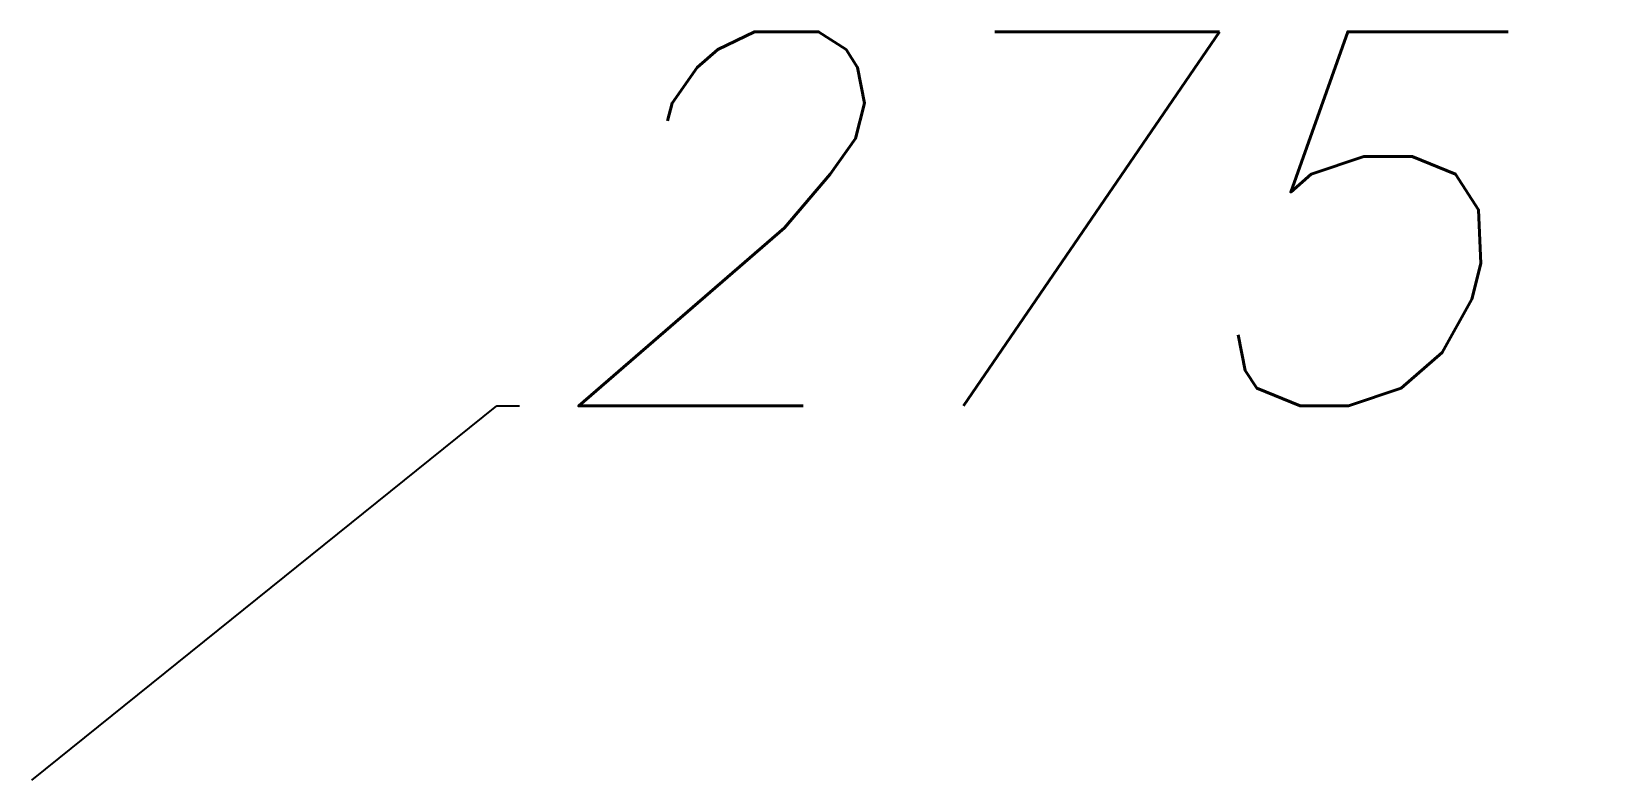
# Model space of a CAD drawing. Header units: millimetres. Extents: x 1592 to 1604.7, y 1839.9 to 1845.9.
import ezdxf

# ---------------------------------------------------------------- set-up
doc = ezdxf.new("R2010")
doc.units = ezdxf.units.MM
doc.layers.add('makro-numeracja-punktow', color=7, linetype='Continuous')
doc.styles.add('GeodText', font='romans.shx', dxfattribs={"oblique": 14.323945})
doc.styles.get("Standard").update_dxf_attribs({"font": 'ARIAL.TTF'})
doc.dimstyles.get("Standard").update_dxf_attribs({"dimtxt": 0.18, "dimasz": 0.18, "dimexe": 0.18, "dimexo": 0.0625, "dimgap": 0.09, "dimtad": 0, "dimtih": 1, "dimtoh": 1, "dimdec": 4, "dimzin": 0, "dimdsep": 46, "dimtxsty": 'Standard', "dimcen": 0.09, "dimadec": 0, "dimazin": 0, "dimtfac": 1, "dimtdec": 4, "dimtofl": 0, "dimtmove": 0, "dimatfit": 3, "dimfxl": 1, "dimtolj": 1, "dimtzin": 0, "dimarcsym": 0})

msp = doc.modelspace()

# ---------------------------------------------------------------- texts
at = {"layer": 'makro-numeracja-punktow', "lineweight": 30, "insert": (1595.98, 1842.934), "char_height": 3, "attachment_point": 7, "line_spacing_factor": 0.8, "style": 'GeodText'}
msp.add_mtext('275', dxfattribs=at)

# ---------------------------------------------------------------- leaders
at = {"layer": 'makro-numeracja-punktow', "lineweight": 30, "has_arrowhead": 0, "annotation_type": 0, "has_hookline": 1, "hookline_direction": 0, "text_width": 8.195}
msp.add_leader([(1591.98, 1839.934), (1595.71, 1842.934), (1595.89, 1842.934)], dimstyle='Standard', dxfattribs=at)

doc.saveas('drawing.dxf')
